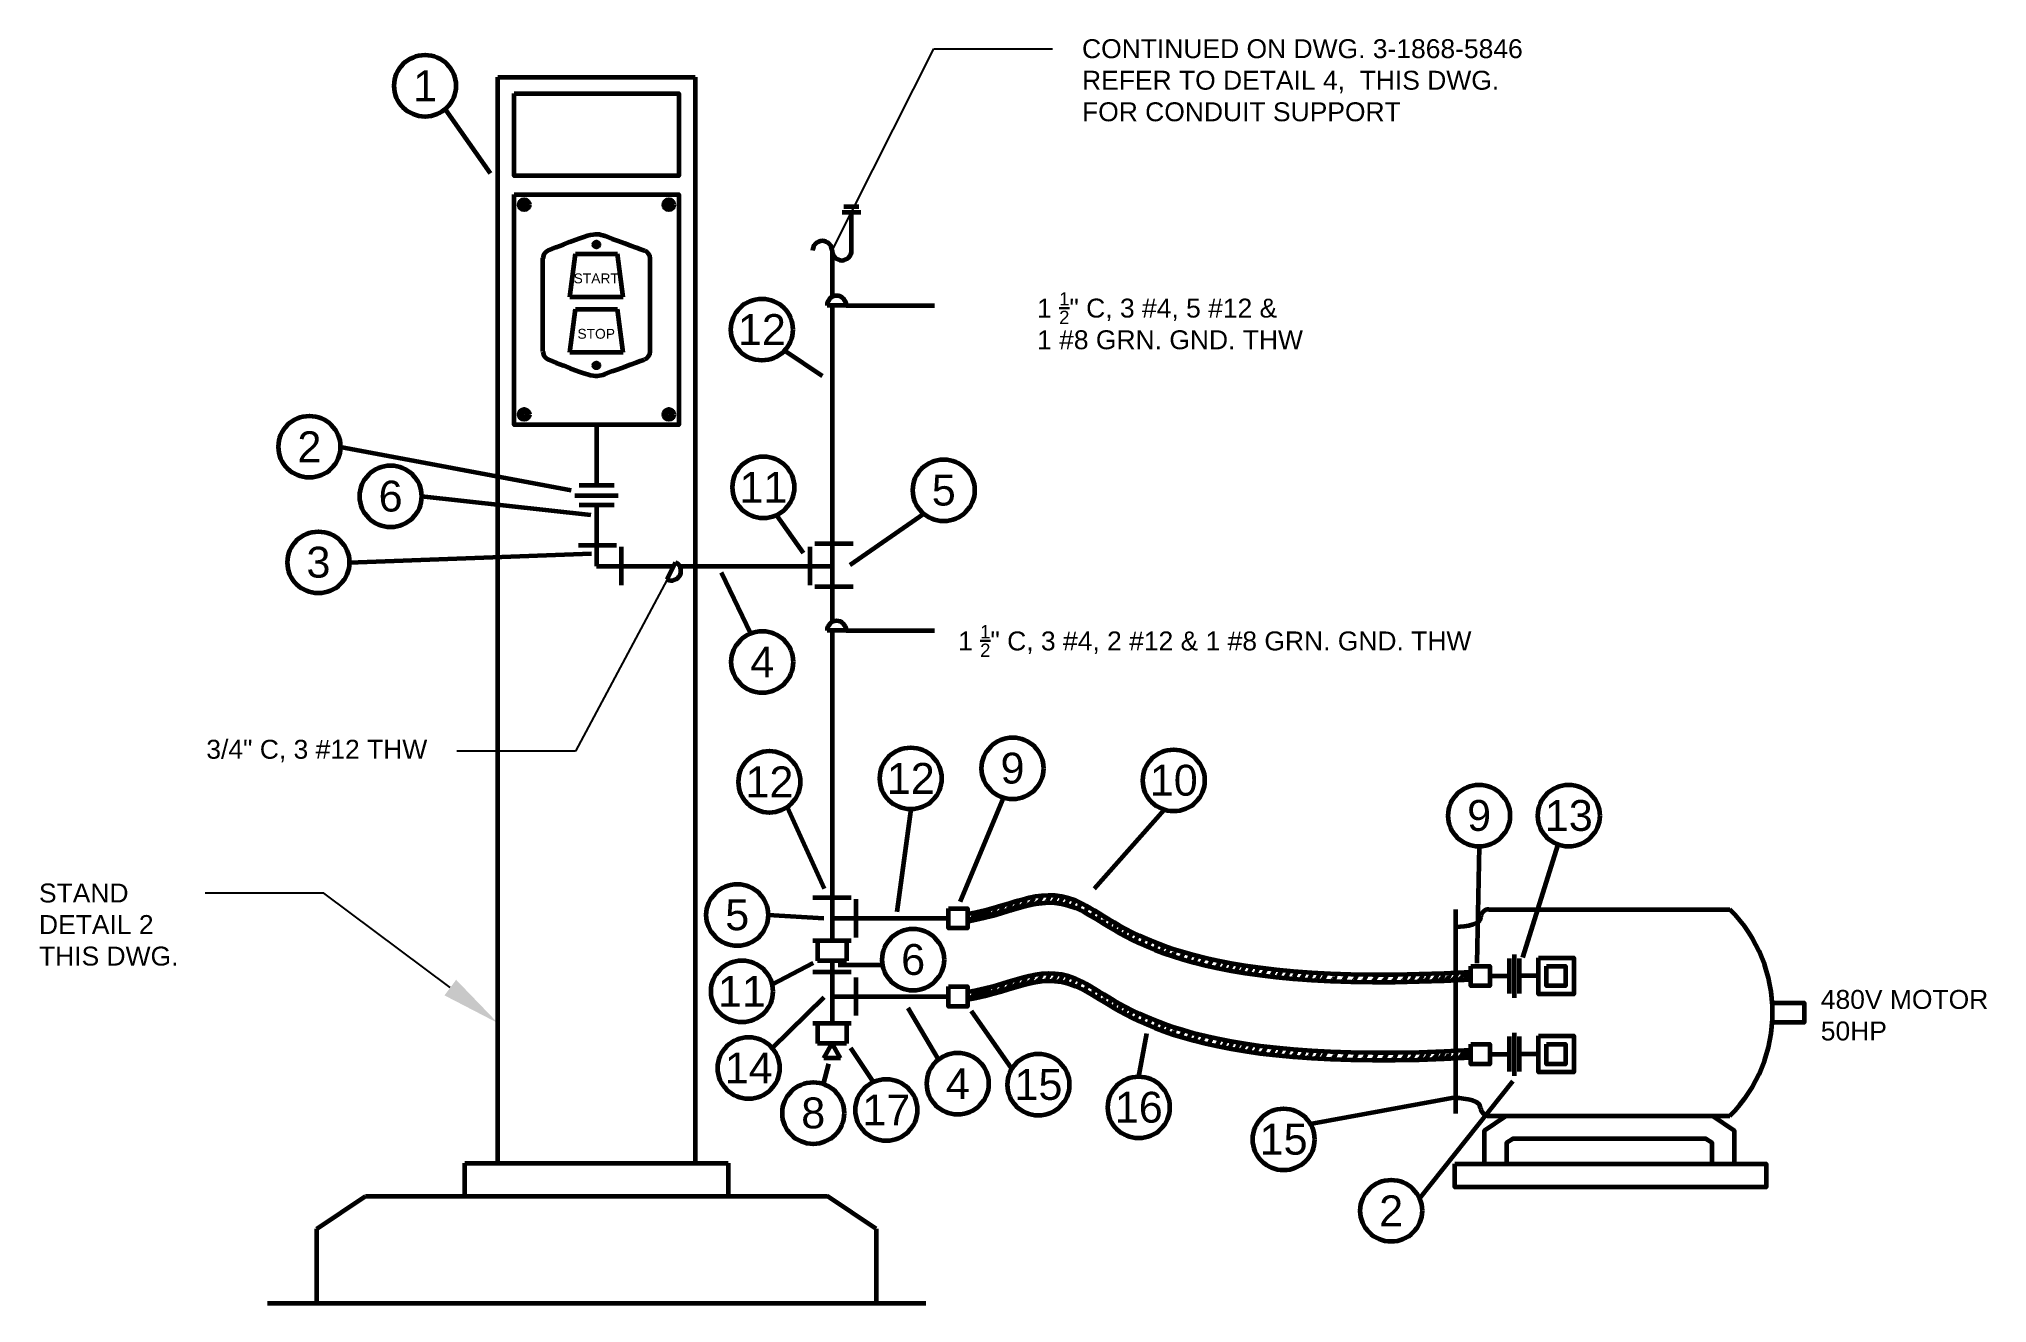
# Model space of a CAD drawing. Header units: inches. Extents: x 145.94 to 151.85, y 77.47 to 81.31.
import ezdxf
from ezdxf import colors
from ezdxf.entities.mleader import LeaderData, LeaderLine
from ezdxf.math import Vec2, Vec3

# ---------------------------------------------------------------- set-up
doc = ezdxf.new("R2010")
doc.units = ezdxf.units.IN
doc.header["$MEASUREMENT"] = 0
doc.layers.add('Object', color=1, linetype='Continuous', lineweight=60)
doc.layers.add('Text', color=7, linetype='Continuous', lineweight=30)
doc.styles.get("Standard").update_dxf_attribs({"font": 'arial.ttf'})

msp = doc.modelspace()

# ---------------------------------------------------------------- linework, layer by layer
at = {"layer": 'Object', "linetype": 'ByBlock', "lineweight": -2}
for p, q in [((148.6549, 81.2765), (149.0149, 81.2765)), ((147.5656, 79.1427), (147.2056, 79.1427))]:
    msp.add_line(p, q, dxfattribs=at)
at = {"layer": 'Object'}
for p, q in [((147.3299, 81.1909), (147.9299, 81.1909)), ((147.3299, 77.8909), (147.3299, 81.1909)), ((147.9299, 81.1909), (147.9299, 77.8909)), ((147.1699, 81.0932), (147.3065, 80.8991)), ((148.3757, 80.7799), (148.4329, 80.7799)), ((148.4047, 80.6634), (148.4043, 80.7799)), ((147.4672, 80.3574), (147.4672, 80.6405)), ((147.5485, 80.5221), (147.5657, 80.6539)), ((147.5657, 80.6539), (147.6933, 80.6539)), ((147.7105, 80.5221), (147.6933, 80.6539)), ((147.7925, 80.3568), (147.7925, 80.6399)), ((148.3455, 80.6634), (148.3455, 80.5228)), ((148.3884, 80.4972), (148.3302, 80.4972)), ((148.3455, 80.4972), (148.3455, 79.5351)), ((148.3884, 80.4972), (148.6562, 80.4972)), ((147.5485, 80.3537), (147.5657, 80.4855)), ((147.5657, 80.4855), (147.6933, 80.4855)), ((147.7105, 80.3537), (147.6933, 80.4855)), ((148.2014, 80.3604), (148.3158, 80.2828)), ((147.6299, 80.1345), (147.6299, 79.9503)), ((146.8514, 80.0676), (147.5533, 79.9362)), ((147.098, 79.917), (147.613, 79.8606)), ((147.5642, 79.9198), (147.6955, 79.9198)), ((147.6299, 79.8914), (147.6299, 79.7052)), ((148.1768, 79.8596), (148.2575, 79.7456)), ((148.6247, 79.8633), (148.3996, 79.7074)), ((146.8788, 79.7162), (147.6141, 79.7432)), ((147.6907, 79.7677), (147.5746, 79.7677)), ((147.7061, 79.6471), (147.7061, 79.7632)), ((148.278, 79.7632), (148.278, 79.6471)), ((148.2934, 79.7735), (148.4095, 79.7735)), ((147.6299, 79.7052), (147.8647, 79.7052)), ((147.8446, 79.6642), (147.8702, 79.7164)), ((147.8824, 79.7052), (148.3455, 79.7052)), ((148.0982, 79.5007), (148.0097, 79.6855)), ((148.2934, 79.6426), (148.4095, 79.6426)), ((148.3884, 79.5095), (148.3302, 79.5095)), ((148.3455, 79.5095), (148.3455, 78.5666)), ((148.3884, 79.5095), (148.6562, 79.5095)), ((148.2092, 78.973), (148.321, 78.7253)), ((148.5845, 78.9661), (148.5419, 78.6542)), ((148.8663, 79.0008), (148.7344, 78.6845)), ((149.3545, 78.9646), (149.142, 78.7241)), ((150.3113, 78.8529), (150.3046, 78.4987)), ((150.55, 78.8592), (150.4435, 78.5163)), ((148.4035, 78.6975), (148.2875, 78.6975)), ((148.4189, 78.5769), (148.4189, 78.693)), ((150.2397, 78.6621), (150.2397, 78.0418)), ((150.341, 78.6621), (151.0731, 78.6621)), ((148.1509, 78.645), (148.3207, 78.6349)), ((148.3455, 78.6349), (148.6988, 78.6349)), ((148.4035, 78.5666), (148.2875, 78.5666)), ((148.3016, 78.5666), (148.3016, 78.5061)), ((148.3894, 78.5666), (148.3894, 78.5061)), ((148.1628, 78.434), (148.2876, 78.4996)), ((148.3894, 78.5061), (148.3016, 78.5061)), ((148.3455, 78.5061), (148.3455, 78.3155)), ((148.4996, 78.4921), (148.3636, 78.4921)), ((148.4996, 78.4921), (148.4996, 78.4921)), ((150.4179, 78.5246), (150.4179, 78.3933)), ((148.4035, 78.4717), (148.2875, 78.4717)), ((148.4189, 78.3394), (148.4189, 78.4555)), ((150.3443, 78.4597), (150.4022, 78.4597)), ((150.4914, 78.4597), (150.4335, 78.4597)), ((148.1636, 78.2407), (148.3212, 78.3948)), ((148.3455, 78.3974), (148.6988, 78.3974)), ((148.6688, 78.2057), (148.5766, 78.3618)), ((148.4035, 78.3155), (148.2875, 78.3155)), ((148.3016, 78.3155), (148.3016, 78.255)), ((148.3894, 78.3155), (148.3894, 78.255)), ((148.8919, 78.1773), (148.7687, 78.3532)), ((148.3894, 78.255), (148.3016, 78.255)), ((148.3201, 78.2096), (148.3455, 78.255)), ((148.3709, 78.2096), (148.3455, 78.255)), ((149.2773, 78.1541), (149.3019, 78.2852)), ((150.4179, 78.2871), (150.4179, 78.1558)), ((148.3192, 78.1314), (148.3354, 78.1928)), ((148.3709, 78.2096), (148.3201, 78.2096)), ((148.471, 78.1375), (148.4028, 78.24)), ((150.3443, 78.2222), (150.4022, 78.2222)), ((150.4914, 78.2222), (150.4335, 78.2222)), ((150.1303, 77.7831), (150.4141, 78.1405)), ((149.7979, 78.0109), (150.2397, 78.0912)), ((147.2299, 77.8909), (148.0299, 77.8909)), ((147.2299, 77.7909), (147.2299, 77.8909)), ((148.0299, 77.8909), (148.0299, 77.7909)), ((146.7799, 77.6909), (146.9282, 77.7909)), ((146.9282, 77.7909), (148.3316, 77.7909)), ((148.4799, 77.6909), (148.3316, 77.7909)), ((146.7799, 77.4659), (146.7799, 77.6909)), ((148.4799, 77.6909), (148.4799, 77.4659)), ((146.6299, 77.4659), (148.6299, 77.4659))]:
    msp.add_line(p, q, dxfattribs=at)
at = {"layer": 'Object', "linetype": 'ByBlock', "lineweight": -2}
for points in [[(148.3455, 80.6634), (148.6549, 81.2765)], [(147.8446, 79.6642), (147.5656, 79.1427)]]:
    msp.add_lwpolyline(points, dxfattribs=at)
at = {"layer": 'Object'}
for points in [[(147.3799, 81.1405), (147.8799, 81.1405), (147.8799, 80.8905), (147.3799, 80.8905)], [(147.3799, 80.8345), (147.8799, 80.8345), (147.8799, 80.1345), (147.3799, 80.1345)], [(148.6988, 78.6651), (148.7565, 78.6651), (148.7565, 78.6048), (148.6988, 78.6048)], [(150.2866, 78.4898), (150.3443, 78.4898), (150.3443, 78.4296), (150.2866, 78.4296)], [(150.4914, 78.5148), (150.5992, 78.5148), (150.5992, 78.4046), (150.4914, 78.4046)], [(150.5164, 78.4898), (150.5742, 78.4898), (150.5742, 78.4296), (150.5164, 78.4296)], [(148.6988, 78.4275), (148.7565, 78.4275), (148.7565, 78.3673), (148.6988, 78.3673)], [(151.2027, 78.3784), (151.2987, 78.3784), (151.2987, 78.3182), (151.2027, 78.3182)], [(150.2866, 78.2523), (150.3443, 78.2523), (150.3443, 78.192), (150.2866, 78.192)], [(150.4914, 78.2773), (150.5992, 78.2773), (150.5992, 78.167), (150.4914, 78.167)], [(150.5164, 78.2523), (150.5742, 78.2523), (150.5742, 78.192), (150.5164, 78.192)], [(150.2373, 77.8893), (151.1831, 77.8893), (151.1831, 77.8184), (150.2373, 77.8184)]]:
    msp.add_lwpolyline(points, close=True, dxfattribs=at)
for points in [[(148.4271, 80.7965), (148.3809, 80.7965)], [(147.7105, 80.5221), (147.5485, 80.5221)], [(147.7105, 80.3537), (147.5485, 80.3537)], [(147.683, 79.9503), (147.5767, 79.9503)], [(147.5767, 79.8914), (147.683, 79.8914)], [(150.4022, 78.5129), (150.4022, 78.4065)], [(150.4335, 78.4065), (150.4335, 78.5129)], [(150.4022, 78.2753), (150.4022, 78.169)], [(150.4335, 78.169), (150.4335, 78.2753)], [(150.3275, 77.8893), (150.3275, 77.9898), (150.3937, 78.0345), (151.0204, 78.0345)], [(150.341, 78.0345), (151.0731, 78.0345)], [(151.0204, 78.0345), (151.0866, 77.9898), (151.0866, 77.8893)], [(150.3957, 77.8893), (150.3957, 77.9535), (150.4146, 77.9662), (150.9995, 77.9662), (151.0183, 77.9535), (151.0183, 77.8893)]]:
    msp.add_lwpolyline(points, dxfattribs=at)
for points in [[(148.7843, 78.6308, 0.05645), (148.8006, 78.6421, 0.16762), (148.807, 78.6591)], [(148.8006, 78.6345, 0.04722), (148.8168, 78.646, 0.174732), (148.8231, 78.6632)], [(148.8204, 78.6394, 0.055101), (148.8366, 78.6507, 0.190454), (148.8427, 78.6686)], [(148.8418, 78.6452, 0.063224), (148.858, 78.6564, 0.203221), (148.864, 78.6748)], [(148.8668, 78.6526, 0.028496), (148.8828, 78.6645, 0.192903), (148.8889, 78.6824)], [(148.8874, 78.6588, 0.056067), (148.9036, 78.6702, 0.201813), (148.9096, 78.6885)], [(148.9107, 78.666, 0.079043), (148.9271, 78.6769, 0.194518), (148.9332, 78.695)], [(148.9348, 78.6723, 0.079043), (148.9512, 78.6832, 0.174378), (148.9575, 78.7005)], [(148.9619, 78.6783, 0.070536), (148.9763, 78.6882, 0.153479), (148.9828, 78.7043, 0.153479)], [(148.9915, 78.682, 0.040538), (148.9995, 78.6882, 0.166386), (149.006, 78.7056)], [(149.0131, 78.6824, 0.037951), (149.0206, 78.6882, 0.157149), (149.0271, 78.7047)], [(149.0334, 78.6806, 0.029142), (149.039, 78.6852, 0.157149), (149.0455, 78.7017)], [(149.0525, 78.677, 0.022684), (149.0569, 78.6806, 0.157149), (149.0634, 78.6971)], [(149.0723, 78.6712, 0.017894), (149.0757, 78.6741, 0.157149), (149.0822, 78.6906)], [(149.0906, 78.6641, 0.014314), (149.0933, 78.6664, 0.157149), (149.0998, 78.6829)], [(149.1126, 78.6533, 0.010994), (149.1147, 78.6552, 0.157149), (149.1212, 78.6717)], [(149.134, 78.6411, 0.009409), (149.1358, 78.6426, 0.157149), (149.1423, 78.6591)], [(148.7565, 78.6254, 0.079043), (148.7729, 78.6363, 0.157149), (148.7794, 78.6528)], [(148.7708, 78.6282, 0.079043), (148.7872, 78.6391, 0.157149), (148.7937, 78.6556)], [(149.1519, 78.6302, 0.009031), (149.1536, 78.6317, 0.157149), (149.1601, 78.6482)], [(149.1674, 78.6206, 0.009158), (149.1691, 78.6221, 0.157149), (149.1756, 78.6386)], [(149.185, 78.6098, 0.009637), (149.1869, 78.6114, 0.157149), (149.1933, 78.6279)], [(149.2001, 78.6009, 0.010229), (149.202, 78.6026, 0.157149), (149.2085, 78.6191)], [(149.215, 78.5923, 0.010928), (149.2171, 78.5941, 0.157149), (149.2235, 78.6106)], [(149.2308, 78.5836, 0.011742), (149.2331, 78.5856, 0.157149), (149.2395, 78.6021)], [(149.247, 78.5751, 0.012621), (149.2494, 78.5772, 0.157149), (149.2559, 78.5937)], [(149.2649, 78.5662, 0.013621), (149.2675, 78.5684, 0.157149), (149.274, 78.5849)], [(149.2843, 78.5571, 0.014714), (149.2871, 78.5595, 0.157149), (149.2936, 78.576)], [(149.3035, 78.5487, 0.015793), (149.3065, 78.5513, 0.157149), (149.313, 78.5678)], [(149.3237, 78.5403, 0.016915), (149.3269, 78.5431, 0.157149), (149.3334, 78.5596)], [(149.3425, 78.5331, 0.017934), (149.3459, 78.536, 0.157149), (149.3524, 78.5525)], [(149.3592, 78.527, 0.018825), (149.3627, 78.5301, 0.157149), (149.3692, 78.5466)], [(149.378, 78.5206, 0.019805), (149.3818, 78.5238, 0.157149), (149.3882, 78.5403)], [(149.4024, 78.5128, 0.021042), (149.4064, 78.5162, 0.157149), (149.4129, 78.5327)], [(149.4247, 78.5062, 0.022137), (149.4289, 78.5098, 0.157149), (149.4354, 78.5263)], [(149.444, 78.5009, 0.023059), (149.4484, 78.5046, 0.157149), (149.4549, 78.5211)], [(149.464, 78.4958, 0.023991), (149.4686, 78.4996, 0.157149), (149.4751, 78.5161)], [(149.4872, 78.4902, 0.025039), (149.492, 78.4942, 0.157149), (149.4985, 78.5107)], [(149.5114, 78.4849, 0.026099), (149.5164, 78.489, 0.157149), (149.5229, 78.5055)], [(149.5303, 78.481, 0.026907), (149.5355, 78.4853, 0.157149), (149.542, 78.5018)], [(149.5493, 78.4773, 0.027698), (149.5546, 78.4817, 0.157149), (149.5611, 78.4982)], [(149.5695, 78.4737, 0.028522), (149.575, 78.4782, 0.157149), (149.5815, 78.4947)], [(149.5866, 78.4708, 0.029202), (149.5922, 78.4755, 0.157149), (149.5987, 78.492)], [(149.6074, 78.4676, 0.030016), (149.6132, 78.4723, 0.157149), (149.6197, 78.4888)], [(149.6276, 78.4646, 0.030788), (149.6336, 78.4695, 0.157149), (149.6401, 78.486)], [(149.6502, 78.4616, 0.03163), (149.6563, 78.4666, 0.157149), (149.6628, 78.4831)], [(148.7843, 78.3933, 0.05645), (148.8006, 78.4046, 0.16762), (148.807, 78.4215)], [(148.8006, 78.3969, 0.04722), (148.8168, 78.4085, 0.174732), (148.8231, 78.4257)], [(148.8204, 78.4019, 0.055101), (148.8366, 78.4132, 0.190454), (148.8427, 78.4311)], [(148.8418, 78.4077, 0.063224), (148.858, 78.4189, 0.203221), (148.864, 78.4373)], [(148.8668, 78.4151, 0.028496), (148.8828, 78.427, 0.192903), (148.8889, 78.4448)], [(148.8874, 78.4213, 0.056067), (148.9036, 78.4327, 0.201813), (148.9096, 78.451)], [(148.9107, 78.4285, 0.079043), (148.9271, 78.4394, 0.194518), (148.9332, 78.4575)], [(148.9348, 78.4348, 0.079043), (148.9512, 78.4457, 0.174378), (148.9575, 78.463)], [(148.9619, 78.4408, 0.070536), (148.9763, 78.4507, 0.153479), (148.9828, 78.4668, 0.153479)], [(148.9915, 78.4445, 0.040538), (148.9995, 78.4507, 0.166386), (149.006, 78.468)], [(149.0131, 78.4449, 0.037951), (149.0206, 78.4507, 0.157149), (149.0271, 78.4672)], [(149.0334, 78.4431, 0.029142), (149.039, 78.4477, 0.157149), (149.0455, 78.4642)], [(149.0525, 78.4395, 0.022684), (149.0569, 78.4431, 0.157149), (149.0634, 78.4596)], [(149.0723, 78.4337, 0.017894), (149.0757, 78.4366, 0.157149), (149.0822, 78.4531)], [(149.0906, 78.4266, 0.014314), (149.0933, 78.4289, 0.157149), (149.0998, 78.4454)], [(149.1126, 78.4158, 0.010994), (149.1147, 78.4176, 0.157149), (149.1212, 78.4342)], [(149.134, 78.4036, 0.009409), (149.1358, 78.4051, 0.157149), (149.1423, 78.4216)], [(149.6766, 78.4584, 0.03259), (149.6829, 78.4635, 0.157149), (149.6894, 78.48)], [(149.6965, 78.4562, 0.033298), (149.7029, 78.4614, 0.157149), (149.7094, 78.4779)], [(149.7197, 78.4538, 0.034108), (149.7263, 78.4592, 0.157149), (149.7328, 78.4757)], [(149.7427, 78.4517, 0.034895), (149.7495, 78.4572, 0.157149), (149.756, 78.4737)], [(149.767, 78.4497, 0.035709), (149.774, 78.4553, 0.157149), (149.7805, 78.4718)], [(149.7896, 78.4481, 0.036449), (149.7967, 78.4538, 0.157149), (149.8032, 78.4703)], [(149.8126, 78.4466, 0.037192), (149.8199, 78.4524, 0.157149), (149.8264, 78.4689)], [(149.8315, 78.4456, 0.037789), (149.8389, 78.4514, 0.157149), (149.8454, 78.4679)], [(149.8623, 78.4441, 0.038748), (149.8699, 78.4501, 0.157149), (149.8764, 78.4666)], [(149.8939, 78.4429, 0.039707), (149.9017, 78.449, 0.157149), (149.9082, 78.4655)], [(149.9254, 78.442, 0.040644), (149.9333, 78.4483, 0.157149), (149.9398, 78.4648)], [(149.9546, 78.4415, 0.041498), (149.9628, 78.4478, 0.157149), (149.9693, 78.4643)], [(149.985, 78.4411, 0.042367), (149.9933, 78.4476, 0.157149), (149.9998, 78.4641)], [(150.0154, 78.441, 0.043222), (150.0239, 78.4476, 0.157149), (150.0304, 78.4641)], [(150.0452, 78.4412, 0.044046), (150.0539, 78.4479, 0.157149), (150.0604, 78.4644)], [(150.075, 78.4415, 0.044858), (150.0839, 78.4483, 0.157149), (150.0904, 78.4648)], [(150.0988, 78.4419, 0.045496), (150.1078, 78.4489, 0.157149), (150.1143, 78.4654)], [(150.1248, 78.4426, 0.046183), (150.1339, 78.4496, 0.157149), (150.1404, 78.4661)], [(150.1442, 78.4431, 0.046692), (150.1534, 78.4502, 0.157149), (150.1599, 78.4667)], [(150.1684, 78.4439, 0.047322), (150.1778, 78.4511, 0.157149), (150.1843, 78.4676)], [(150.1879, 78.4446, 0.047822), (150.1974, 78.4518, 0.157149), (150.2039, 78.4683)], [(150.2066, 78.4454, 0.048299), (150.2163, 78.4527, 0.157149), (150.2227, 78.4692)], [(150.2276, 78.4463, 0.048828), (150.2373, 78.4537, 0.157149), (150.2438, 78.4702)], [(150.2481, 78.4473, 0.049342), (150.2579, 78.4548, 0.157149), (150.2644, 78.4713)], [(150.2618, 78.4481, 0.049682), (150.2717, 78.4555, 0.157149), (150.2781, 78.472)], [(148.7565, 78.3879, 0.079043), (148.7729, 78.3988, 0.157149), (148.7794, 78.4153)], [(148.7708, 78.3907, 0.079043), (148.7872, 78.4016, 0.157149), (148.7937, 78.4181)], [(149.1519, 78.3927, 0.009031), (149.1536, 78.3942, 0.157149), (149.1601, 78.4107)], [(149.1674, 78.3831, 0.009158), (149.1691, 78.3846, 0.157149), (149.1756, 78.4011)], [(149.185, 78.3723, 0.009637), (149.1869, 78.3739, 0.157149), (149.1933, 78.3904)], [(149.2001, 78.3634, 0.010229), (149.202, 78.3651, 0.157149), (149.2085, 78.3816)], [(149.215, 78.3548, 0.010928), (149.2171, 78.3566, 0.157149), (149.2235, 78.3731)], [(149.2308, 78.3461, 0.011742), (149.2331, 78.348, 0.157149), (149.2395, 78.3645)], [(149.247, 78.3376, 0.012621), (149.2494, 78.3397, 0.157149), (149.2559, 78.3562)], [(149.2649, 78.3287, 0.013621), (149.2675, 78.3309, 0.157149), (149.274, 78.3474)], [(149.2843, 78.3196, 0.014714), (149.2871, 78.322, 0.157149), (149.2936, 78.3385)], [(149.3035, 78.3112, 0.015793), (149.3065, 78.3138, 0.157149), (149.313, 78.3303)], [(149.3237, 78.3028, 0.016915), (149.3269, 78.3056, 0.157149), (149.3334, 78.3221)], [(149.3425, 78.2956, 0.017934), (149.3459, 78.2985, 0.157149), (149.3524, 78.315)], [(149.3592, 78.2895, 0.018825), (149.3627, 78.2926, 0.157149), (149.3692, 78.3091)], [(149.378, 78.2831, 0.019805), (149.3818, 78.2863, 0.157149), (149.3882, 78.3028)], [(149.4024, 78.2753, 0.021042), (149.4064, 78.2787, 0.157149), (149.4129, 78.2952)], [(149.4247, 78.2687, 0.022137), (149.4289, 78.2723, 0.157149), (149.4354, 78.2888)], [(149.444, 78.2634, 0.023059), (149.4484, 78.2671, 0.157149), (149.4549, 78.2836)], [(149.464, 78.2583, 0.023991), (149.4686, 78.2621, 0.157149), (149.4751, 78.2786)], [(149.4872, 78.2527, 0.025039), (149.492, 78.2567, 0.157149), (149.4985, 78.2732)], [(149.5114, 78.2474, 0.026099), (149.5164, 78.2515, 0.157149), (149.5229, 78.268)], [(149.5303, 78.2435, 0.026907), (149.5355, 78.2478, 0.157149), (149.542, 78.2643)], [(149.5493, 78.2398, 0.027698), (149.5546, 78.2442, 0.157149), (149.5611, 78.2607)], [(149.5695, 78.2362, 0.028522), (149.575, 78.2407, 0.157149), (149.5815, 78.2572)], [(149.5866, 78.2333, 0.029202), (149.5922, 78.238, 0.157149), (149.5987, 78.2545)], [(149.6074, 78.2301, 0.030016), (149.6132, 78.2348, 0.157149), (149.6197, 78.2513)], [(149.6276, 78.2271, 0.030788), (149.6336, 78.232, 0.157149), (149.6401, 78.2485)], [(149.6502, 78.2241, 0.03163), (149.6563, 78.2291, 0.157149), (149.6628, 78.2456)], [(149.6766, 78.2209, 0.03259), (149.6829, 78.226, 0.157149), (149.6894, 78.2425)], [(149.6965, 78.2187, 0.033298), (149.7029, 78.2239, 0.157149), (149.7094, 78.2404)], [(149.7197, 78.2163, 0.034108), (149.7263, 78.2217, 0.157149), (149.7328, 78.2382)], [(149.7427, 78.2142, 0.034895), (149.7495, 78.2197, 0.157149), (149.756, 78.2362)], [(149.767, 78.2122, 0.035709), (149.774, 78.2178, 0.157149), (149.7805, 78.2343)], [(149.7896, 78.2106, 0.036449), (149.7967, 78.2163, 0.157149), (149.8032, 78.2328)], [(149.8126, 78.2091, 0.037192), (149.8199, 78.2149, 0.157149), (149.8264, 78.2314)], [(149.8315, 78.2081, 0.037789), (149.8389, 78.2139, 0.157149), (149.8454, 78.2304)], [(149.8623, 78.2066, 0.038748), (149.8699, 78.2126, 0.157149), (149.8764, 78.2291)], [(149.8939, 78.2054, 0.039707), (149.9017, 78.2115, 0.157149), (149.9082, 78.228)], [(149.9254, 78.2045, 0.040644), (149.9333, 78.2108, 0.157149), (149.9398, 78.2273)], [(149.9546, 78.204, 0.041498), (149.9628, 78.2103, 0.157149), (149.9693, 78.2268)], [(149.985, 78.2036, 0.042367), (149.9933, 78.2101, 0.157149), (149.9998, 78.2266)], [(150.0154, 78.2035, 0.043222), (150.0239, 78.2101, 0.157149), (150.0304, 78.2266)], [(150.0452, 78.2037, 0.044046), (150.0539, 78.2104, 0.157149), (150.0604, 78.2269)], [(150.075, 78.204, 0.044858), (150.0839, 78.2108, 0.157149), (150.0904, 78.2273)], [(150.0988, 78.2044, 0.045496), (150.1078, 78.2113, 0.157149), (150.1143, 78.2278)], [(150.1248, 78.205, 0.046183), (150.1339, 78.212, 0.157149), (150.1404, 78.2285)], [(150.1442, 78.2056, 0.046692), (150.1534, 78.2127, 0.157149), (150.1599, 78.2292)], [(150.1684, 78.2064, 0.047322), (150.1778, 78.2135, 0.157149), (150.1843, 78.23)], [(150.1879, 78.2071, 0.047822), (150.1974, 78.2143, 0.157149), (150.2039, 78.2308)], [(150.2066, 78.2079, 0.048299), (150.2163, 78.2152, 0.157149), (150.2227, 78.2317)], [(150.2276, 78.2088, 0.048828), (150.2373, 78.2162, 0.157149), (150.2438, 78.2327)], [(150.2481, 78.2098, 0.049342), (150.2579, 78.2172, 0.157149), (150.2644, 78.2338)], [(150.2618, 78.2105, 0.049682), (150.2717, 78.218, 0.157149), (150.2781, 78.2345)]]:
    msp.add_lwpolyline(points, format="xyb", dxfattribs=at)
for centre, radius in [((147.1089, 81.1643), 0.0938), ((147.4102, 80.8031), 0.0156), ((147.4102, 80.8031), 0.00781), ((147.8496, 80.8031), 0.0156), ((147.8496, 80.8031), 0.00781), ((147.6295, 80.682), 0.00781), ((147.6295, 80.682), 0.00391), ((148.1322, 80.4236), 0.0938), ((147.6295, 80.3147), 0.00781), ((147.6295, 80.3147), 0.00391), ((146.7576, 80.0676), 0.0938), ((147.4102, 80.1658), 0.0156), ((147.4102, 80.1658), 0.00781), ((147.8496, 80.1658), 0.0156), ((147.8496, 80.1658), 0.00781), ((148.1368, 79.9444), 0.0938), ((148.6848, 79.9353), 0.0938), ((147.0042, 79.917), 0.0938), ((146.785, 79.7162), 0.0938), ((148.1332, 79.4137), 0.0938), ((148.1551, 79.0495), 0.0938), ((148.5845, 79.0599), 0.0938), ((148.8937, 79.0905), 0.0938), ((149.3836, 79.0538), 0.0938), ((150.3113, 78.9467), 0.0938), ((150.5838, 78.9467), 0.0938), ((148.0572, 78.645), 0.0938), ((148.5918, 78.5092), 0.0938), ((148.0715, 78.4129), 0.0938), ((148.0922, 78.18), 0.0938), ((148.7274, 78.1326), 0.0938), ((148.9725, 78.1294), 0.0938), ((148.2882, 78.0429), 0.0938), ((148.5103, 78.0524), 0.0938), ((149.2773, 78.0603), 0.0938), ((149.7173, 77.963), 0.0938), ((150.0441, 77.7463), 0.0938)]:
    msp.add_circle(centre, radius, dxfattribs=at)
for centre, radius, start, end in [((148.3159, 80.6634), 0.0296, 360, 180), ((147.4922, 80.6405), 0.025, 112.07051, 180), ((147.7675, 80.6399), 0.025, 0, 69.77037), ((148.3751, 80.6634), 0.0296, 180, 0), ((148.3593, 80.4972), 0.0291, 0, 180), ((147.4922, 80.3562), 0.025, 180, 247.92949), ((147.7675, 80.3568), 0.025, 290.22963, 360), ((147.8574, 79.6903), 0.0291, 243.89327, 63.89327), ((148.3593, 79.5095), 0.0291, 0, 180), ((150.341, 78.6371), 0.025, 90, 180), ((150.758, 78.3483), 0.4447, 315.11227, 44.88773), ((150.341, 78.0595), 0.025, 180, 270)]:
    msp.add_arc(centre, radius, start, end, dxfattribs=at)
for points in [[(147.4828, 80.6637), (147.6237, 80.7208), (147.6265, 80.7184), (147.7761, 80.6634), (147.7761, 80.6634)], [(147.4828, 80.333), (147.6237, 80.2759), (147.6265, 80.2783), (147.7761, 80.3333), (147.7761, 80.3333)]]:
    msp.add_open_spline(points, degree=3, knots=[0.03443, 0.03443, 0.03443, 0.03443, 1, 2, 2, 2, 2], dxfattribs=at)
for points in [[(148.7565, 78.6485), (148.9113, 78.6751), (149.0572, 78.8101), (149.4033, 78.4217), (150.2861, 78.4725)], [(148.7565, 78.6254), (148.9113, 78.652), (149.0572, 78.787), (149.4033, 78.3986), (150.2861, 78.4494)], [(150.316, 78.6371), (150.316, 78.6088), (150.2443, 78.6088), (150.2397, 78.6072)], [(148.7565, 78.411), (148.9113, 78.4376), (149.0572, 78.5726), (149.4033, 78.1842), (150.2861, 78.235)], [(148.7565, 78.3879), (148.9113, 78.4145), (149.0572, 78.5495), (149.4033, 78.1611), (150.2861, 78.2119)], [(150.316, 78.0595), (150.316, 78.0877), (150.2397, 78.0877), (150.2397, 78.0893)]]:
    msp.add_open_spline(points, degree=3, dxfattribs=at)

# ---------------------------------------------------------------- texts
at = {"layer": 'Text', "char_height": 0.0575}
for s, insert, attachment_point in [('CONTINUED ON DWG. 3-1868-5846\\PREFER TO DETAIL 4,  THIS DWG.\\PFOR CONDUIT SUPPORT', (149.1049, 81.3058), 1), ('3/4" C, 3 #12 THW', (147.1156, 79.1772), 3)]:
    msp.add_mtext(s, dxfattribs=dict(at, insert=insert, attachment_point=attachment_point))
at = {"layer": 'Text', "attachment_point": 5}
for s, width, heights, insert, char_height in [('1', 0.350745, [0], (147.1089, 81.1643), 0.0938), ('START', 0.350745, [0], (147.6289, 80.579), 0.03), ('\\A1;\\pxql;1 {\\H0.7x;\\S1/2;}" C, 3 #4, 5 #12 &\\P1 #8 GRN. GND. THW', 2.814904, [0.3049], (150.3758, 80.4501), 0.0575), ('12', 0.350745, [0], (148.1322, 80.4236), 0.09375), ('STOP', 0.350745, [0], (147.6289, 80.4106), 0.03), ('2', 0.350745, [0], (146.7576, 80.0676), 0.0938), ('6', 0.350745, [0], (147.0042, 79.917), 0.0938), ('11', 0.350745, [0], (148.1368, 79.9444), 0.09375), ('5', 0.350745, [0], (148.6848, 79.9353), 0.0938), ('3', 0.350745, [0], (146.785, 79.7162), 0.0938), ('\\A1;\\pxql;1 {\\H0.7x;\\S1/2;}" C, 3 #4, 2 #12 & 1 #8 GRN. GND. THW', 2.777506, [0.3049], (150.1171, 79.4776), 0.0575), ('4', 0.350745, [0], (148.1332, 79.4137), 0.0938), ('9', 0.350745, [0], (148.8937, 79.0905), 0.0938), ('12', 0.350745, [0], (148.1551, 79.0495), 0.09375), ('12', 0.350745, [0], (148.5845, 79.0599), 0.09375), ('10', 0.350745, [0], (149.3836, 79.0538), 0.09375), ('9', 0.350745, [0], (150.3113, 78.9467), 0.0938), ('13', 0.350745, [0], (150.5838, 78.9467), 0.09375), ('5', 0.350745, [0], (148.0572, 78.645), 0.0938), ('6', 0.350745, [0], (148.5918, 78.5092), 0.0938), ('11', 0.350745, [0], (148.0715, 78.4129), 0.09375), ('\\pxql;480V MOTOR \\P50HP', 0.741614, [0.3049], (151.7202, 78.3401), 0.0575), ('14', 0.350745, [0], (148.0922, 78.18), 0.09375), ('4', 0.350745, [0], (148.7274, 78.1326), 0.0938), ('15', 0.350745, [0], (148.9725, 78.1294), 0.09375), ('8', 0.350745, [0], (148.2882, 78.0429), 0.0938), ('17', 0.350745, [0], (148.5103, 78.0524), 0.09375), ('16', 0.350745, [0], (149.2773, 78.0603), 0.09375), ('15', 0.350745, [0], (149.7173, 77.963), 0.09375), ('2', 0.350745, [0], (150.0441, 77.7463), 0.0938)]:
    msp.add_mtext_dynamic_manual_height_columns(s, width=width, gutter_width=0.4688, heights=heights, dxfattribs=dict(at, insert=insert, char_height=char_height))

# ---------------------------------------------------------------- leaders
at = {"layer": 'Text'}
ml = msp.add_multileader_mtext('Standard', dxfattribs=at)
ml.set_content('STAND DETAIL 2 THIS DWG.', color=256)
ml.set_leader_properties()
ml.build(insert=Vec2(0, 0))
ml.multileader.update_dxf_attribs({"dogleg_length": 0.36, "arrow_head_size": 0.18})
ctx = ml.context
ctx.base_point, ctx.char_height, ctx.arrow_head_size, ctx.landing_gap_size, ctx.plane_origin = Vec3(145.8459, 78.7113), 0.0575, 0.18, 0.09, Vec3(147.3299, 78.3168)
notes = []
notes.append((ctx, [(0, (1, 1, 0), (146.8009, 78.7113), (-1, 0), 0.36, [(0, [(147.3299, 78.3168)], 0, [])])]))
ctx.mtext.insert, ctx.mtext.width, ctx.mtext.flow_direction = Vec3(145.9359, 78.7405), 0.454845, 5
for ctx, leaders in notes:
    for number, flags, end, landing, length, lines in leaders:
        leader = LeaderData()
        leader.index, (leader.has_last_leader_line, leader.has_dogleg_vector, leader.attachment_direction) = number, flags
        leader.last_leader_point, leader.dogleg_vector, leader.dogleg_length = Vec3(end), Vec3(landing), length
        for number, points, colour, breaks in lines:
            line = LeaderLine()
            line.index, line.vertices, line.color, line.breaks = number, Vec3.list(points), colors.encode_raw_color(colour), breaks
            leader.lines.append(line)
        ctx.leaders.append(leader)

doc.saveas('drawing.dxf')
